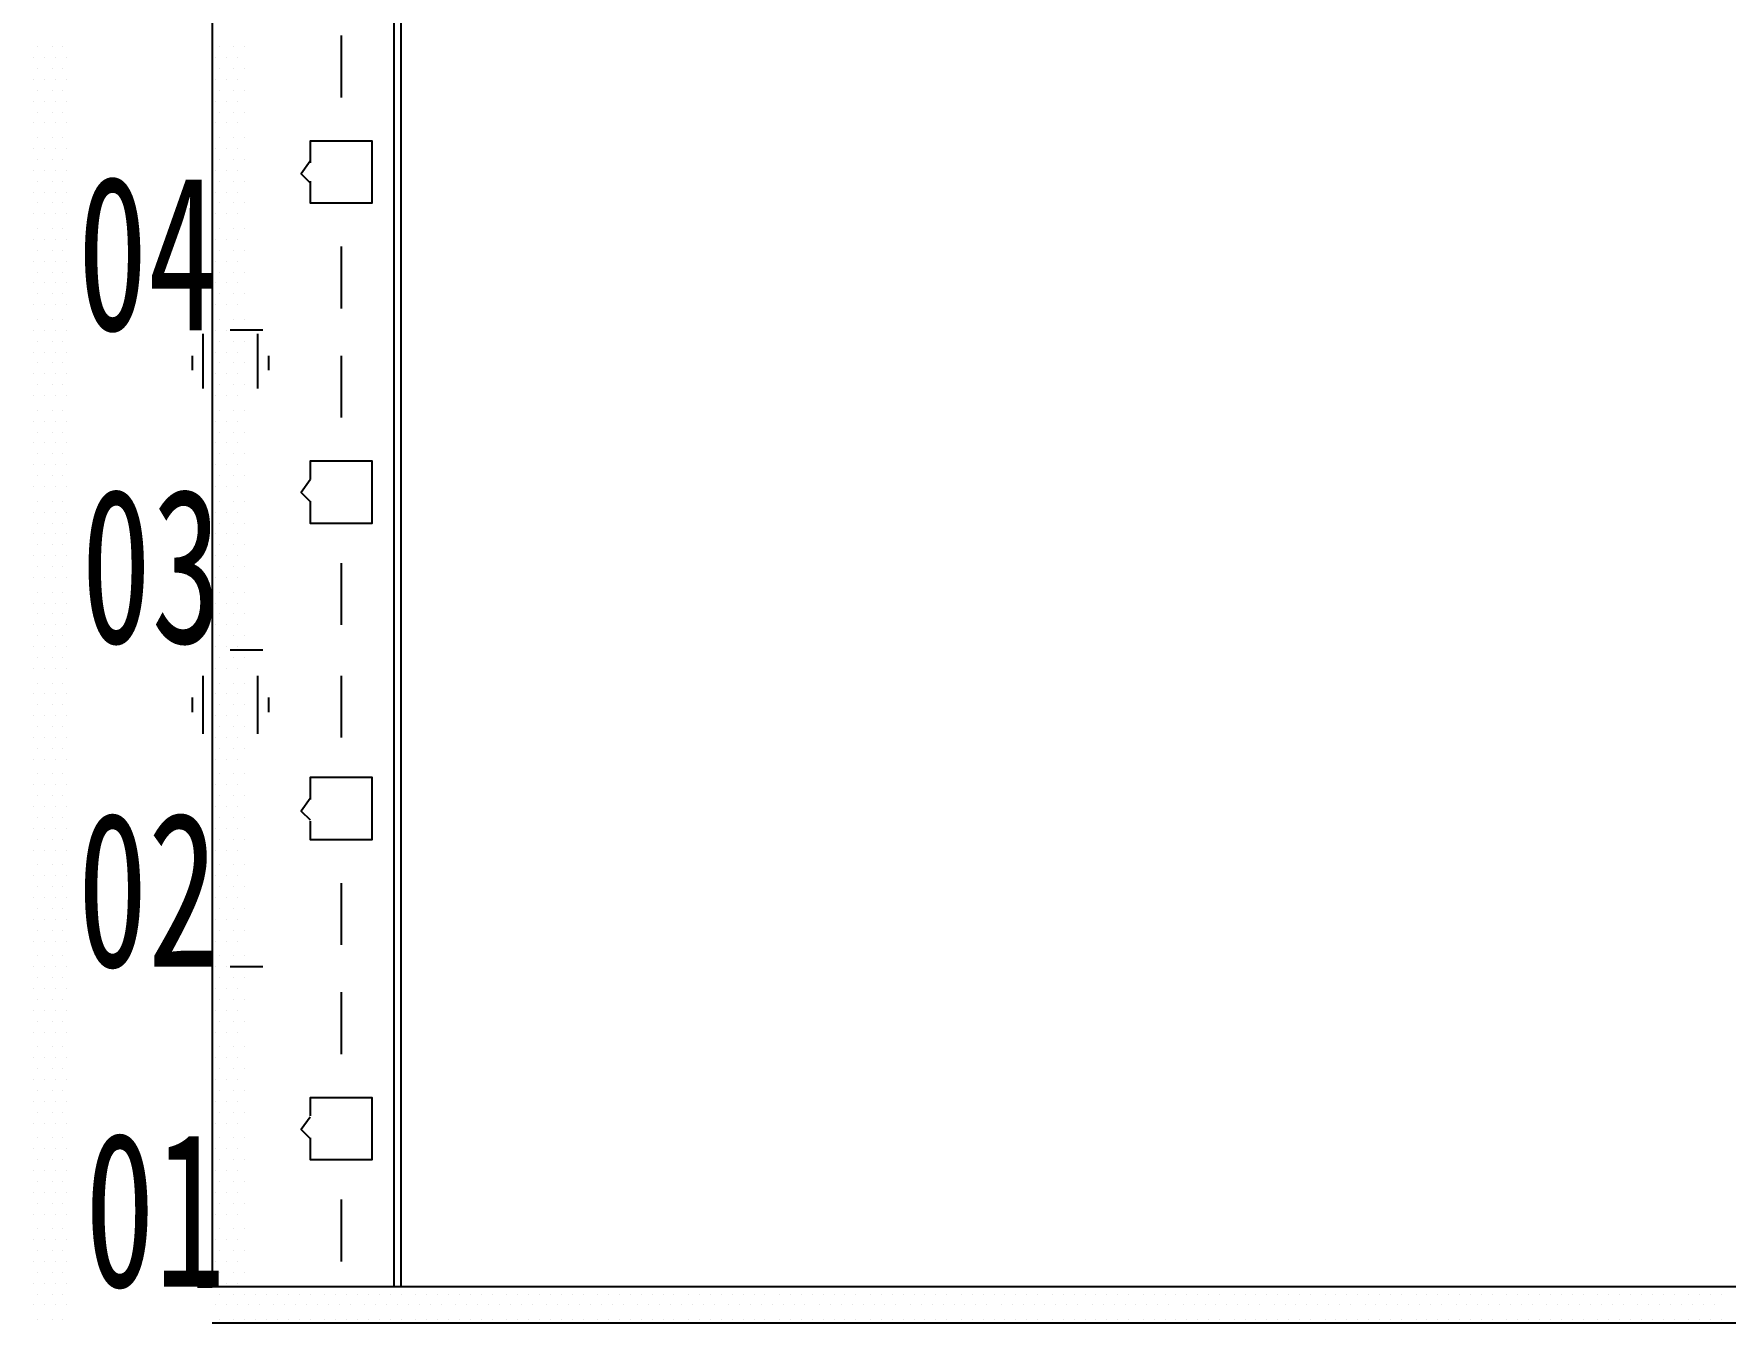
# Model space of a CAD drawing. Header units: metres. Extents: x 17 to 1264, y 17 to 859.
# Drawn here: x 303.8 to 370.8, y 124.3 to 175.3 of the extents above; entities that cross this region are included whole.
import ezdxf

# ---------------------------------------------------------------- set-up
doc = ezdxf.new("R2010")
doc.units = ezdxf.units.M
for name, color, linetype in [('LINES', 7, 'Continuous'), ('POLYLINES', 4, 'Continuous'), ('RECTS', 7, 'Continuous'), ('TEXTS', 3, 'Continuous')]:
    doc.layers.add(name, color=color, linetype=linetype)

msp = doc.modelspace()

# ---------------------------------------------------------------- linework, layer by layer
at = {"layer": 'LINES'}
for p, q in [((318.378, 125.712), (318.378, 721.008)), ((303.978, 174.816), (303.978, 174.816)), ((304.554, 174.816), (304.554, 174.816)), ((304.986, 174.816), (304.986, 174.816)), ((311.178, 174.816), (311.178, 174.816)), ((311.754, 174.816), (311.754, 174.816)), ((312.186, 174.816), (312.186, 174.816)), ((316.002, 175.248), (316.002, 172.8)), ((303.834, 174.384), (303.834, 174.384)), ((304.266, 174.384), (304.266, 174.384)), ((304.698, 174.384), (304.698, 174.384)), ((305.13, 174.384), (305.13, 174.384)), ((311.034, 174.384), (311.034, 174.384)), ((311.466, 174.384), (311.466, 174.384)), ((311.898, 174.384), (311.898, 174.384)), ((303.834, 173.52), (303.834, 173.52)), ((303.978, 173.952), (303.978, 173.952)), ((304.266, 173.52), (304.266, 173.52)), ((304.554, 173.952), (304.554, 173.952)), ((304.698, 173.52), (304.698, 173.52)), ((304.986, 173.952), (304.986, 173.952)), ((305.13, 173.52), (305.13, 173.52)), ((311.034, 173.52), (311.034, 173.52)), ((311.178, 173.952), (311.178, 173.952)), ((311.466, 173.52), (311.466, 173.52)), ((311.754, 173.952), (311.754, 173.952)), ((311.898, 173.52), (311.898, 173.52)), ((312.186, 173.952), (312.186, 173.952)), ((303.978, 173.088), (303.978, 173.088)), ((304.554, 173.088), (304.554, 173.088)), ((304.986, 173.088), (304.986, 173.088)), ((311.178, 173.088), (311.178, 173.088)), ((311.754, 173.088), (311.754, 173.088)), ((312.186, 173.088), (312.186, 173.088)), ((303.834, 172.656), (303.834, 172.656)), ((303.978, 172.224), (303.978, 172.224)), ((304.266, 172.656), (304.266, 172.656)), ((304.554, 172.224), (304.554, 172.224)), ((304.698, 172.656), (304.698, 172.656)), ((304.986, 172.224), (304.986, 172.224)), ((305.13, 172.656), (305.13, 172.656)), ((311.034, 172.656), (311.034, 172.656)), ((311.178, 172.224), (311.178, 172.224)), ((311.466, 172.656), (311.466, 172.656)), ((311.754, 172.224), (311.754, 172.224)), ((311.898, 172.656), (311.898, 172.656)), ((312.186, 172.224), (312.186, 172.224)), ((303.834, 171.792), (303.834, 171.792)), ((304.266, 171.792), (304.266, 171.792)), ((304.698, 171.792), (304.698, 171.792)), ((305.13, 171.792), (305.13, 171.792)), ((311.034, 171.792), (311.034, 171.792)), ((311.466, 171.792), (311.466, 171.792)), ((311.898, 171.792), (311.898, 171.792)), ((303.834, 170.784), (303.834, 170.784)), ((303.978, 171.216), (303.978, 171.216)), ((304.266, 170.784), (304.266, 170.784)), ((304.554, 171.216), (304.554, 171.216)), ((304.698, 170.784), (304.698, 170.784)), ((304.986, 171.216), (304.986, 171.216)), ((305.13, 170.784), (305.13, 170.784)), ((311.034, 170.784), (311.034, 170.784)), ((311.178, 171.216), (311.178, 171.216)), ((311.466, 170.784), (311.466, 170.784)), ((311.754, 171.216), (311.754, 171.216)), ((311.898, 170.784), (311.898, 170.784)), ((312.186, 171.216), (312.186, 171.216)), ((303.978, 170.352), (303.978, 170.352)), ((304.554, 170.352), (304.554, 170.352)), ((304.986, 170.352), (304.986, 170.352)), ((311.178, 170.352), (311.178, 170.352)), ((311.754, 170.352), (311.754, 170.352)), ((312.186, 170.352), (312.186, 170.352)), ((303.834, 169.92), (303.834, 169.92)), ((303.978, 169.488), (303.978, 169.488)), ((304.266, 169.92), (304.266, 169.92)), ((304.554, 169.488), (304.554, 169.488)), ((304.698, 169.92), (304.698, 169.92)), ((304.986, 169.488), (304.986, 169.488)), ((305.13, 169.92), (305.13, 169.92)), ((311.034, 169.92), (311.034, 169.92)), ((311.178, 169.488), (311.178, 169.488)), ((311.466, 169.92), (311.466, 169.92)), ((311.754, 169.488), (311.754, 169.488)), ((311.898, 169.92), (311.898, 169.92)), ((312.186, 169.488), (312.186, 169.488)), ((303.834, 169.056), (303.834, 169.056)), ((304.266, 169.056), (304.266, 169.056)), ((304.698, 169.056), (304.698, 169.056)), ((305.13, 169.056), (305.13, 169.056)), ((311.034, 169.056), (311.034, 169.056)), ((311.466, 169.056), (311.466, 169.056)), ((311.898, 169.056), (311.898, 169.056)), ((303.834, 168.192), (303.834, 168.192)), ((303.978, 168.624), (303.978, 168.624)), ((304.266, 168.192), (304.266, 168.192)), ((304.554, 168.624), (304.554, 168.624)), ((304.698, 168.192), (304.698, 168.192)), ((304.986, 168.624), (304.986, 168.624)), ((305.13, 168.192), (305.13, 168.192)), ((311.034, 168.192), (311.034, 168.192)), ((311.178, 168.624), (311.178, 168.624)), ((311.466, 168.192), (311.466, 168.192)), ((311.754, 168.624), (311.754, 168.624)), ((311.898, 168.192), (311.898, 168.192)), ((312.186, 168.624), (312.186, 168.624)), ((303.978, 167.616), (303.978, 167.616)), ((304.554, 167.616), (304.554, 167.616)), ((304.986, 167.616), (304.986, 167.616)), ((311.178, 167.616), (311.178, 167.616)), ((311.754, 167.616), (311.754, 167.616)), ((312.186, 167.616), (312.186, 167.616)), ((303.834, 167.184), (303.834, 167.184)), ((303.978, 166.752), (303.978, 166.752)), ((304.266, 167.184), (304.266, 167.184)), ((304.554, 166.752), (304.554, 166.752)), ((304.698, 167.184), (304.698, 167.184)), ((304.986, 166.752), (304.986, 166.752)), ((305.13, 167.184), (305.13, 167.184)), ((311.034, 167.184), (311.034, 167.184)), ((311.178, 166.752), (311.178, 166.752)), ((311.466, 167.184), (311.466, 167.184)), ((311.754, 166.752), (311.754, 166.752)), ((311.898, 167.184), (311.898, 167.184)), ((312.186, 166.752), (312.186, 166.752)), ((316.002, 166.896), (316.002, 164.448)), ((303.834, 166.32), (303.834, 166.32)), ((304.266, 166.32), (304.266, 166.32)), ((304.698, 166.32), (304.698, 166.32)), ((305.13, 166.32), (305.13, 166.32)), ((311.034, 166.32), (311.034, 166.32)), ((311.466, 166.32), (311.466, 166.32)), ((311.898, 166.32), (311.898, 166.32)), ((303.834, 165.456), (303.834, 165.456)), ((303.978, 165.888), (303.978, 165.888)), ((304.266, 165.456), (304.266, 165.456)), ((304.554, 165.888), (304.554, 165.888)), ((304.698, 165.456), (304.698, 165.456)), ((304.986, 165.888), (304.986, 165.888)), ((305.13, 165.456), (305.13, 165.456)), ((311.034, 165.456), (311.034, 165.456)), ((311.178, 165.888), (311.178, 165.888)), ((311.466, 165.456), (311.466, 165.456)), ((311.754, 165.888), (311.754, 165.888)), ((311.898, 165.456), (311.898, 165.456)), ((312.186, 165.888), (312.186, 165.888)), ((303.978, 165.024), (303.978, 165.024)), ((304.554, 165.024), (304.554, 165.024)), ((304.986, 165.024), (304.986, 165.024)), ((311.178, 165.024), (311.178, 165.024)), ((311.754, 165.024), (311.754, 165.024)), ((312.186, 165.024), (312.186, 165.024)), ((303.834, 164.592), (303.834, 164.592)), ((304.266, 164.592), (304.266, 164.592)), ((304.698, 164.592), (304.698, 164.592)), ((305.13, 164.592), (305.13, 164.592)), ((311.034, 164.592), (311.034, 164.592)), ((311.466, 164.592), (311.466, 164.592)), ((311.898, 164.592), (311.898, 164.592)), ((303.834, 163.584), (303.834, 163.584)), ((303.978, 164.016), (303.978, 164.016)), ((304.266, 163.584), (304.266, 163.584)), ((304.554, 164.016), (304.554, 164.016)), ((304.698, 163.584), (304.698, 163.584)), ((304.986, 164.016), (304.986, 164.016)), ((305.13, 163.584), (305.13, 163.584)), ((310.53, 163.44), (310.53, 161.28)), ((311.034, 163.584), (311.034, 163.584)), ((311.178, 164.016), (311.178, 164.016)), ((311.466, 163.584), (311.466, 163.584)), ((312.906, 163.584), (311.61, 163.584)), ((312.906, 163.584), (311.61, 163.584)), ((312.906, 163.584), (311.61, 163.584)), ((312.906, 163.584), (311.61, 163.584)), ((311.754, 164.016), (311.754, 164.016)), ((311.898, 163.584), (311.898, 163.584)), ((312.186, 164.016), (312.186, 164.016)), ((312.69, 163.44), (312.69, 161.28)), ((303.834, 162.72), (303.834, 162.72)), ((303.978, 163.152), (303.978, 163.152)), ((304.266, 162.72), (304.266, 162.72)), ((304.554, 163.152), (304.554, 163.152)), ((304.698, 162.72), (304.698, 162.72)), ((304.986, 163.152), (304.986, 163.152)), ((305.13, 162.72), (305.13, 162.72)), ((311.034, 162.72), (311.034, 162.72)), ((311.178, 163.152), (311.178, 163.152)), ((311.466, 162.72), (311.466, 162.72)), ((311.754, 163.152), (311.754, 163.152)), ((311.898, 162.72), (311.898, 162.72)), ((312.186, 163.152), (312.186, 163.152)), ((303.978, 162.288), (303.978, 162.288)), ((304.554, 162.288), (304.554, 162.288)), ((304.986, 162.288), (304.986, 162.288)), ((310.098, 162.576), (310.098, 162)), ((311.178, 162.288), (311.178, 162.288)), ((311.754, 162.288), (311.754, 162.288)), ((312.186, 162.288), (312.186, 162.288)), ((313.122, 162.576), (313.122, 162)), ((316.002, 162.576), (316.002, 160.128)), ((303.834, 161.856), (303.834, 161.856)), ((303.978, 161.424), (303.978, 161.424)), ((304.266, 161.856), (304.266, 161.856)), ((304.554, 161.424), (304.554, 161.424)), ((304.698, 161.856), (304.698, 161.856)), ((304.986, 161.424), (304.986, 161.424)), ((305.13, 161.856), (305.13, 161.856)), ((311.034, 161.856), (311.034, 161.856)), ((311.178, 161.424), (311.178, 161.424)), ((311.466, 161.856), (311.466, 161.856)), ((311.754, 161.424), (311.754, 161.424)), ((311.898, 161.856), (311.898, 161.856)), ((312.186, 161.424), (312.186, 161.424)), ((303.834, 160.992), (303.834, 160.992)), ((304.266, 160.992), (304.266, 160.992)), ((304.698, 160.992), (304.698, 160.992)), ((305.13, 160.992), (305.13, 160.992)), ((311.034, 160.992), (311.034, 160.992)), ((311.466, 160.992), (311.466, 160.992)), ((311.898, 160.992), (311.898, 160.992)), ((303.978, 160.416), (303.978, 160.416)), ((304.554, 160.416), (304.554, 160.416)), ((304.986, 160.416), (304.986, 160.416)), ((311.178, 160.416), (311.178, 160.416)), ((311.754, 160.416), (311.754, 160.416)), ((312.186, 160.416), (312.186, 160.416)), ((303.834, 159.984), (303.834, 159.984)), ((303.978, 159.552), (303.978, 159.552)), ((304.266, 159.984), (304.266, 159.984)), ((304.554, 159.552), (304.554, 159.552)), ((304.698, 159.984), (304.698, 159.984)), ((304.986, 159.552), (304.986, 159.552)), ((305.13, 159.984), (305.13, 159.984)), ((311.034, 159.984), (311.034, 159.984)), ((311.178, 159.552), (311.178, 159.552)), ((311.466, 159.984), (311.466, 159.984)), ((311.754, 159.552), (311.754, 159.552)), ((311.898, 159.984), (311.898, 159.984)), ((312.186, 159.552), (312.186, 159.552)), ((303.834, 159.12), (303.834, 159.12)), ((304.266, 159.12), (304.266, 159.12)), ((304.698, 159.12), (304.698, 159.12)), ((305.13, 159.12), (305.13, 159.12)), ((311.034, 159.12), (311.034, 159.12)), ((311.466, 159.12), (311.466, 159.12)), ((311.898, 159.12), (311.898, 159.12)), ((303.834, 158.256), (303.834, 158.256)), ((303.978, 158.688), (303.978, 158.688)), ((304.266, 158.256), (304.266, 158.256)), ((304.554, 158.688), (304.554, 158.688)), ((304.698, 158.256), (304.698, 158.256)), ((304.986, 158.688), (304.986, 158.688)), ((305.13, 158.256), (305.13, 158.256)), ((311.034, 158.256), (311.034, 158.256)), ((311.178, 158.688), (311.178, 158.688)), ((311.466, 158.256), (311.466, 158.256)), ((311.754, 158.688), (311.754, 158.688)), ((311.898, 158.256), (311.898, 158.256)), ((312.186, 158.688), (312.186, 158.688)), ((303.834, 157.392), (303.834, 157.392)), ((303.978, 157.824), (303.978, 157.824)), ((304.266, 157.392), (304.266, 157.392)), ((304.554, 157.824), (304.554, 157.824)), ((304.698, 157.392), (304.698, 157.392)), ((304.986, 157.824), (304.986, 157.824)), ((305.13, 157.392), (305.13, 157.392)), ((311.034, 157.392), (311.034, 157.392)), ((311.178, 157.824), (311.178, 157.824)), ((311.466, 157.392), (311.466, 157.392)), ((311.754, 157.824), (311.754, 157.824)), ((311.898, 157.392), (311.898, 157.392)), ((312.186, 157.824), (312.186, 157.824)), ((303.978, 156.816), (303.978, 156.816)), ((304.554, 156.816), (304.554, 156.816)), ((304.986, 156.816), (304.986, 156.816)), ((311.178, 156.816), (311.178, 156.816)), ((311.754, 156.816), (311.754, 156.816)), ((312.186, 156.816), (312.186, 156.816)), ((303.834, 156.384), (303.834, 156.384)), ((304.266, 156.384), (304.266, 156.384)), ((304.698, 156.384), (304.698, 156.384)), ((305.13, 156.384), (305.13, 156.384)), ((311.034, 156.384), (311.034, 156.384)), ((311.466, 156.384), (311.466, 156.384)), ((311.898, 156.384), (311.898, 156.384)), ((303.834, 155.52), (303.834, 155.52)), ((303.978, 155.952), (303.978, 155.952)), ((304.266, 155.52), (304.266, 155.52)), ((304.554, 155.952), (304.554, 155.952)), ((304.698, 155.52), (304.698, 155.52)), ((304.986, 155.952), (304.986, 155.952)), ((305.13, 155.52), (305.13, 155.52)), ((311.034, 155.52), (311.034, 155.52)), ((311.178, 155.952), (311.178, 155.952)), ((311.466, 155.52), (311.466, 155.52)), ((311.754, 155.952), (311.754, 155.952)), ((311.898, 155.52), (311.898, 155.52)), ((312.186, 155.952), (312.186, 155.952)), ((303.978, 155.088), (303.978, 155.088)), ((304.554, 155.088), (304.554, 155.088)), ((304.986, 155.088), (304.986, 155.088)), ((311.178, 155.088), (311.178, 155.088)), ((311.754, 155.088), (311.754, 155.088)), ((312.186, 155.088), (312.186, 155.088)), ((303.834, 154.656), (303.834, 154.656)), ((303.978, 154.224), (303.978, 154.224)), ((304.266, 154.656), (304.266, 154.656)), ((304.554, 154.224), (304.554, 154.224)), ((304.698, 154.656), (304.698, 154.656)), ((304.986, 154.224), (304.986, 154.224)), ((305.13, 154.656), (305.13, 154.656)), ((311.034, 154.656), (311.034, 154.656)), ((311.178, 154.224), (311.178, 154.224)), ((311.466, 154.656), (311.466, 154.656)), ((311.754, 154.224), (311.754, 154.224)), ((311.898, 154.656), (311.898, 154.656)), ((312.186, 154.224), (312.186, 154.224)), ((316.002, 154.368), (316.002, 151.92)), ((303.834, 153.792), (303.834, 153.792)), ((304.266, 153.792), (304.266, 153.792)), ((304.698, 153.792), (304.698, 153.792)), ((305.13, 153.792), (305.13, 153.792)), ((311.034, 153.792), (311.034, 153.792)), ((311.466, 153.792), (311.466, 153.792)), ((311.898, 153.792), (311.898, 153.792)), ((303.834, 152.784), (303.834, 152.784)), ((303.978, 153.216), (303.978, 153.216)), ((304.266, 152.784), (304.266, 152.784)), ((304.554, 153.216), (304.554, 153.216)), ((304.698, 152.784), (304.698, 152.784)), ((304.986, 153.216), (304.986, 153.216)), ((305.13, 152.784), (305.13, 152.784)), ((311.034, 152.784), (311.034, 152.784)), ((311.178, 153.216), (311.178, 153.216)), ((311.466, 152.784), (311.466, 152.784)), ((311.754, 153.216), (311.754, 153.216)), ((311.898, 152.784), (311.898, 152.784)), ((312.186, 153.216), (312.186, 153.216)), ((303.978, 152.352), (303.978, 152.352)), ((304.554, 152.352), (304.554, 152.352)), ((304.986, 152.352), (304.986, 152.352)), ((311.178, 152.352), (311.178, 152.352)), ((311.754, 152.352), (311.754, 152.352)), ((312.186, 152.352), (312.186, 152.352)), ((303.834, 151.92), (303.834, 151.92)), ((303.978, 151.488), (303.978, 151.488)), ((304.266, 151.92), (304.266, 151.92)), ((304.554, 151.488), (304.554, 151.488)), ((304.698, 151.92), (304.698, 151.92)), ((304.986, 151.488), (304.986, 151.488)), ((305.13, 151.92), (305.13, 151.92)), ((311.034, 151.92), (311.034, 151.92)), ((311.178, 151.488), (311.178, 151.488)), ((311.466, 151.92), (311.466, 151.92)), ((311.754, 151.488), (311.754, 151.488)), ((311.898, 151.92), (311.898, 151.92)), ((312.186, 151.488), (312.186, 151.488)), ((303.834, 151.056), (303.834, 151.056)), ((304.266, 151.056), (304.266, 151.056)), ((304.698, 151.056), (304.698, 151.056)), ((305.13, 151.056), (305.13, 151.056)), ((311.034, 151.056), (311.034, 151.056)), ((311.466, 151.056), (311.466, 151.056)), ((312.906, 150.912), (311.61, 150.912)), ((312.906, 150.912), (311.61, 150.912)), ((312.906, 150.912), (311.61, 150.912)), ((312.906, 150.912), (311.61, 150.912)), ((311.898, 151.056), (311.898, 151.056)), ((303.834, 150.192), (303.834, 150.192)), ((303.978, 150.624), (303.978, 150.624)), ((304.266, 150.192), (304.266, 150.192)), ((304.554, 150.624), (304.554, 150.624)), ((304.698, 150.192), (304.698, 150.192)), ((304.986, 150.624), (304.986, 150.624)), ((305.13, 150.192), (305.13, 150.192)), ((311.034, 150.192), (311.034, 150.192)), ((311.178, 150.624), (311.178, 150.624)), ((311.466, 150.192), (311.466, 150.192)), ((311.754, 150.624), (311.754, 150.624)), ((311.898, 150.192), (311.898, 150.192)), ((312.186, 150.624), (312.186, 150.624)), ((303.978, 149.616), (303.978, 149.616)), ((304.554, 149.616), (304.554, 149.616)), ((304.986, 149.616), (304.986, 149.616)), ((310.53, 149.904), (310.53, 147.6)), ((311.178, 149.616), (311.178, 149.616)), ((311.754, 149.616), (311.754, 149.616)), ((312.186, 149.616), (312.186, 149.616)), ((312.69, 149.904), (312.69, 147.6)), ((316.002, 149.904), (316.002, 147.456)), ((303.834, 149.184), (303.834, 149.184)), ((303.978, 148.752), (303.978, 148.752)), ((304.266, 149.184), (304.266, 149.184)), ((304.554, 148.752), (304.554, 148.752)), ((304.698, 149.184), (304.698, 149.184)), ((304.986, 148.752), (304.986, 148.752)), ((305.13, 149.184), (305.13, 149.184)), ((310.098, 149.04), (310.098, 148.464)), ((311.034, 149.184), (311.034, 149.184)), ((311.178, 148.752), (311.178, 148.752)), ((311.466, 149.184), (311.466, 149.184)), ((311.754, 148.752), (311.754, 148.752)), ((311.898, 149.184), (311.898, 149.184)), ((312.186, 148.752), (312.186, 148.752)), ((313.122, 149.04), (313.122, 148.464)), ((303.834, 148.32), (303.834, 148.32)), ((304.266, 148.32), (304.266, 148.32)), ((304.698, 148.32), (304.698, 148.32)), ((305.13, 148.32), (305.13, 148.32)), ((311.034, 148.32), (311.034, 148.32)), ((311.466, 148.32), (311.466, 148.32)), ((311.898, 148.32), (311.898, 148.32)), ((303.834, 147.456), (303.834, 147.456)), ((303.978, 147.888), (303.978, 147.888)), ((304.266, 147.456), (304.266, 147.456)), ((304.554, 147.888), (304.554, 147.888)), ((304.698, 147.456), (304.698, 147.456)), ((304.986, 147.888), (304.986, 147.888)), ((305.13, 147.456), (305.13, 147.456)), ((311.034, 147.456), (311.034, 147.456)), ((311.178, 147.888), (311.178, 147.888)), ((311.466, 147.456), (311.466, 147.456)), ((311.754, 147.888), (311.754, 147.888)), ((311.898, 147.456), (311.898, 147.456)), ((312.186, 147.888), (312.186, 147.888)), ((303.978, 147.024), (303.978, 147.024)), ((304.554, 147.024), (304.554, 147.024)), ((304.986, 147.024), (304.986, 147.024)), ((311.178, 147.024), (311.178, 147.024)), ((311.754, 147.024), (311.754, 147.024)), ((312.186, 147.024), (312.186, 147.024)), ((303.834, 146.592), (303.834, 146.592)), ((303.978, 146.016), (303.978, 146.016)), ((304.266, 146.592), (304.266, 146.592)), ((304.554, 146.016), (304.554, 146.016)), ((304.698, 146.592), (304.698, 146.592)), ((304.986, 146.016), (304.986, 146.016)), ((305.13, 146.592), (305.13, 146.592)), ((311.034, 146.592), (311.034, 146.592)), ((311.178, 146.016), (311.178, 146.016)), ((311.466, 146.592), (311.466, 146.592)), ((311.754, 146.016), (311.754, 146.016)), ((311.898, 146.592), (311.898, 146.592)), ((312.186, 146.016), (312.186, 146.016)), ((303.834, 145.584), (303.834, 145.584)), ((304.266, 145.584), (304.266, 145.584)), ((304.698, 145.584), (304.698, 145.584)), ((305.13, 145.584), (305.13, 145.584)), ((311.034, 145.584), (311.034, 145.584)), ((311.466, 145.584), (311.466, 145.584)), ((311.898, 145.584), (311.898, 145.584)), ((303.834, 144.72), (303.834, 144.72)), ((303.978, 145.152), (303.978, 145.152)), ((304.266, 144.72), (304.266, 144.72)), ((304.554, 145.152), (304.554, 145.152)), ((304.698, 144.72), (304.698, 144.72)), ((304.986, 145.152), (304.986, 145.152)), ((305.13, 144.72), (305.13, 144.72)), ((311.034, 144.72), (311.034, 144.72)), ((311.178, 145.152), (311.178, 145.152)), ((311.466, 144.72), (311.466, 144.72)), ((311.754, 145.152), (311.754, 145.152)), ((311.898, 144.72), (311.898, 144.72)), ((312.186, 145.152), (312.186, 145.152)), ((303.978, 144.288), (303.978, 144.288)), ((304.554, 144.288), (304.554, 144.288)), ((304.986, 144.288), (304.986, 144.288)), ((311.178, 144.288), (311.178, 144.288)), ((311.754, 144.288), (311.754, 144.288)), ((312.186, 144.288), (312.186, 144.288)), ((303.834, 143.856), (303.834, 143.856)), ((303.978, 143.424), (303.978, 143.424)), ((304.266, 143.856), (304.266, 143.856)), ((304.554, 143.424), (304.554, 143.424)), ((304.698, 143.856), (304.698, 143.856)), ((304.986, 143.424), (304.986, 143.424)), ((305.13, 143.856), (305.13, 143.856)), ((311.034, 143.856), (311.034, 143.856)), ((311.178, 143.424), (311.178, 143.424)), ((311.466, 143.856), (311.466, 143.856)), ((311.754, 143.424), (311.754, 143.424)), ((311.898, 143.856), (311.898, 143.856)), ((312.186, 143.424), (312.186, 143.424)), ((303.834, 142.992), (303.834, 142.992)), ((304.266, 142.992), (304.266, 142.992)), ((304.698, 142.992), (304.698, 142.992)), ((305.13, 142.992), (305.13, 142.992)), ((311.034, 142.992), (311.034, 142.992)), ((311.466, 142.992), (311.466, 142.992)), ((311.898, 142.992), (311.898, 142.992)), ((303.834, 141.984), (303.834, 141.984)), ((303.978, 142.416), (303.978, 142.416)), ((304.266, 141.984), (304.266, 141.984)), ((304.554, 142.416), (304.554, 142.416)), ((304.698, 141.984), (304.698, 141.984)), ((304.986, 142.416), (304.986, 142.416)), ((305.13, 141.984), (305.13, 141.984)), ((311.034, 141.984), (311.034, 141.984)), ((311.178, 142.416), (311.178, 142.416)), ((311.466, 141.984), (311.466, 141.984)), ((311.754, 142.416), (311.754, 142.416)), ((311.898, 141.984), (311.898, 141.984)), ((312.186, 142.416), (312.186, 142.416)), ((303.978, 141.552), (303.978, 141.552)), ((304.554, 141.552), (304.554, 141.552)), ((304.986, 141.552), (304.986, 141.552)), ((311.178, 141.552), (311.178, 141.552)), ((311.754, 141.552), (311.754, 141.552)), ((312.186, 141.552), (312.186, 141.552)), ((316.002, 141.696), (316.002, 139.248)), ((303.834, 141.12), (303.834, 141.12)), ((303.978, 140.688), (303.978, 140.688)), ((304.266, 141.12), (304.266, 141.12)), ((304.554, 140.688), (304.554, 140.688)), ((304.698, 141.12), (304.698, 141.12)), ((304.986, 140.688), (304.986, 140.688)), ((305.13, 141.12), (305.13, 141.12)), ((311.034, 141.12), (311.034, 141.12)), ((311.178, 140.688), (311.178, 140.688)), ((311.466, 141.12), (311.466, 141.12)), ((311.754, 140.688), (311.754, 140.688)), ((311.898, 141.12), (311.898, 141.12)), ((312.186, 140.688), (312.186, 140.688)), ((303.834, 140.256), (303.834, 140.256)), ((304.266, 140.256), (304.266, 140.256)), ((304.698, 140.256), (304.698, 140.256)), ((305.13, 140.256), (305.13, 140.256)), ((311.034, 140.256), (311.034, 140.256)), ((311.466, 140.256), (311.466, 140.256)), ((311.898, 140.256), (311.898, 140.256)), ((303.834, 139.392), (303.834, 139.392)), ((303.978, 139.824), (303.978, 139.824)), ((304.266, 139.392), (304.266, 139.392)), ((304.554, 139.824), (304.554, 139.824)), ((304.698, 139.392), (304.698, 139.392)), ((304.986, 139.824), (304.986, 139.824)), ((305.13, 139.392), (305.13, 139.392)), ((311.034, 139.392), (311.034, 139.392)), ((311.178, 139.824), (311.178, 139.824)), ((311.466, 139.392), (311.466, 139.392)), ((311.754, 139.824), (311.754, 139.824)), ((311.898, 139.392), (311.898, 139.392)), ((312.186, 139.824), (312.186, 139.824)), ((303.978, 138.816), (303.978, 138.816)), ((304.554, 138.816), (304.554, 138.816)), ((304.986, 138.816), (304.986, 138.816)), ((311.178, 138.816), (311.178, 138.816)), ((311.754, 138.816), (311.754, 138.816)), ((312.186, 138.816), (312.186, 138.816)), ((303.834, 138.384), (303.834, 138.384)), ((303.978, 137.952), (303.978, 137.952)), ((304.266, 138.384), (304.266, 138.384)), ((304.554, 137.952), (304.554, 137.952)), ((304.698, 138.384), (304.698, 138.384)), ((304.986, 137.952), (304.986, 137.952)), ((305.13, 138.384), (305.13, 138.384)), ((311.034, 138.384), (311.034, 138.384)), ((311.178, 137.952), (311.178, 137.952)), ((311.466, 138.384), (311.466, 138.384)), ((312.906, 138.384), (311.61, 138.384)), ((312.906, 138.384), (311.61, 138.384)), ((312.906, 138.384), (311.61, 138.384)), ((312.906, 138.384), (311.61, 138.384)), ((311.754, 137.952), (311.754, 137.952)), ((311.898, 138.384), (311.898, 138.384)), ((312.186, 137.952), (312.186, 137.952)), ((303.834, 137.52), (303.834, 137.52)), ((304.266, 137.52), (304.266, 137.52)), ((304.698, 137.52), (304.698, 137.52)), ((305.13, 137.52), (305.13, 137.52)), ((311.034, 137.52), (311.034, 137.52)), ((311.466, 137.52), (311.466, 137.52)), ((311.898, 137.52), (311.898, 137.52)), ((316.002, 137.376), (316.002, 134.928)), ((303.834, 136.656), (303.834, 136.656)), ((303.978, 137.088), (303.978, 137.088)), ((304.266, 136.656), (304.266, 136.656)), ((304.554, 137.088), (304.554, 137.088)), ((304.698, 136.656), (304.698, 136.656)), ((304.986, 137.088), (304.986, 137.088)), ((305.13, 136.656), (305.13, 136.656)), ((311.034, 136.656), (311.034, 136.656)), ((311.178, 137.088), (311.178, 137.088)), ((311.466, 136.656), (311.466, 136.656)), ((311.754, 137.088), (311.754, 137.088)), ((311.898, 136.656), (311.898, 136.656)), ((312.186, 137.088), (312.186, 137.088)), ((303.978, 136.224), (303.978, 136.224)), ((304.554, 136.224), (304.554, 136.224)), ((304.986, 136.224), (304.986, 136.224)), ((311.178, 136.224), (311.178, 136.224)), ((311.754, 136.224), (311.754, 136.224)), ((312.186, 136.224), (312.186, 136.224)), ((303.834, 135.792), (303.834, 135.792)), ((304.266, 135.792), (304.266, 135.792)), ((304.698, 135.792), (304.698, 135.792)), ((305.13, 135.792), (305.13, 135.792)), ((311.034, 135.792), (311.034, 135.792)), ((311.466, 135.792), (311.466, 135.792)), ((311.898, 135.792), (311.898, 135.792)), ((303.834, 134.784), (303.834, 134.784)), ((303.978, 135.216), (303.978, 135.216)), ((304.266, 134.784), (304.266, 134.784)), ((304.554, 135.216), (304.554, 135.216)), ((304.698, 134.784), (304.698, 134.784)), ((304.986, 135.216), (304.986, 135.216)), ((305.13, 134.784), (305.13, 134.784)), ((311.034, 134.784), (311.034, 134.784)), ((311.178, 135.216), (311.178, 135.216)), ((311.466, 134.784), (311.466, 134.784)), ((311.754, 135.216), (311.754, 135.216)), ((311.898, 134.784), (311.898, 134.784)), ((312.186, 135.216), (312.186, 135.216)), ((303.834, 133.92), (303.834, 133.92)), ((303.978, 134.352), (303.978, 134.352)), ((304.266, 133.92), (304.266, 133.92)), ((304.554, 134.352), (304.554, 134.352)), ((304.698, 133.92), (304.698, 133.92)), ((304.986, 134.352), (304.986, 134.352)), ((305.13, 133.92), (305.13, 133.92)), ((311.034, 133.92), (311.034, 133.92)), ((311.178, 134.352), (311.178, 134.352)), ((311.466, 133.92), (311.466, 133.92)), ((311.754, 134.352), (311.754, 134.352)), ((311.898, 133.92), (311.898, 133.92)), ((312.186, 134.352), (312.186, 134.352)), ((303.978, 133.488), (303.978, 133.488)), ((304.554, 133.488), (304.554, 133.488)), ((304.986, 133.488), (304.986, 133.488)), ((311.178, 133.488), (311.178, 133.488)), ((311.754, 133.488), (311.754, 133.488)), ((312.186, 133.488), (312.186, 133.488)), ((303.834, 133.056), (303.834, 133.056)), ((303.978, 132.624), (303.978, 132.624)), ((304.266, 133.056), (304.266, 133.056)), ((304.554, 132.624), (304.554, 132.624)), ((304.698, 133.056), (304.698, 133.056)), ((304.986, 132.624), (304.986, 132.624)), ((305.13, 133.056), (305.13, 133.056)), ((311.034, 133.056), (311.034, 133.056)), ((311.178, 132.624), (311.178, 132.624)), ((311.466, 133.056), (311.466, 133.056)), ((311.754, 132.624), (311.754, 132.624)), ((311.898, 133.056), (311.898, 133.056)), ((312.186, 132.624), (312.186, 132.624)), ((303.834, 132.192), (303.834, 132.192)), ((304.266, 132.192), (304.266, 132.192)), ((304.698, 132.192), (304.698, 132.192)), ((305.13, 132.192), (305.13, 132.192)), ((311.034, 132.192), (311.034, 132.192)), ((311.466, 132.192), (311.466, 132.192)), ((311.898, 132.192), (311.898, 132.192)), ((303.978, 131.616), (303.978, 131.616)), ((304.554, 131.616), (304.554, 131.616)), ((304.986, 131.616), (304.986, 131.616)), ((311.178, 131.616), (311.178, 131.616)), ((311.754, 131.616), (311.754, 131.616)), ((312.186, 131.616), (312.186, 131.616)), ((303.834, 131.184), (303.834, 131.184)), ((303.978, 130.752), (303.978, 130.752)), ((304.266, 131.184), (304.266, 131.184)), ((304.554, 130.752), (304.554, 130.752)), ((304.698, 131.184), (304.698, 131.184)), ((304.986, 130.752), (304.986, 130.752)), ((305.13, 131.184), (305.13, 131.184)), ((311.034, 131.184), (311.034, 131.184)), ((311.178, 130.752), (311.178, 130.752)), ((311.466, 131.184), (311.466, 131.184)), ((311.754, 130.752), (311.754, 130.752)), ((311.898, 131.184), (311.898, 131.184)), ((312.186, 130.752), (312.186, 130.752)), ((303.834, 130.32), (303.834, 130.32)), ((304.266, 130.32), (304.266, 130.32)), ((304.698, 130.32), (304.698, 130.32)), ((305.13, 130.32), (305.13, 130.32)), ((311.034, 130.32), (311.034, 130.32)), ((311.466, 130.32), (311.466, 130.32)), ((311.898, 130.32), (311.898, 130.32)), ((303.834, 129.456), (303.834, 129.456)), ((303.978, 129.888), (303.978, 129.888)), ((304.266, 129.456), (304.266, 129.456)), ((304.554, 129.888), (304.554, 129.888)), ((304.698, 129.456), (304.698, 129.456)), ((304.986, 129.888), (304.986, 129.888)), ((305.13, 129.456), (305.13, 129.456)), ((311.034, 129.456), (311.034, 129.456)), ((311.178, 129.888), (311.178, 129.888)), ((311.466, 129.456), (311.466, 129.456)), ((311.754, 129.888), (311.754, 129.888)), ((311.898, 129.456), (311.898, 129.456)), ((312.186, 129.888), (312.186, 129.888)), ((303.834, 128.592), (303.834, 128.592)), ((303.978, 129.024), (303.978, 129.024)), ((304.266, 128.592), (304.266, 128.592)), ((304.554, 129.024), (304.554, 129.024)), ((304.698, 128.592), (304.698, 128.592)), ((304.986, 129.024), (304.986, 129.024)), ((305.13, 128.592), (305.13, 128.592)), ((311.034, 128.592), (311.034, 128.592)), ((311.178, 129.024), (311.178, 129.024)), ((311.466, 128.592), (311.466, 128.592)), ((311.754, 129.024), (311.754, 129.024)), ((311.898, 128.592), (311.898, 128.592)), ((312.186, 129.024), (312.186, 129.024)), ((316.002, 129.168), (316.002, 126.72)), ((303.978, 128.016), (303.978, 128.016)), ((304.554, 128.016), (304.554, 128.016)), ((304.986, 128.016), (304.986, 128.016)), ((311.178, 128.016), (311.178, 128.016)), ((311.754, 128.016), (311.754, 128.016)), ((312.186, 128.016), (312.186, 128.016)), ((303.834, 127.584), (303.834, 127.584)), ((304.266, 127.584), (304.266, 127.584)), ((304.698, 127.584), (304.698, 127.584)), ((305.13, 127.584), (305.13, 127.584)), ((311.034, 127.584), (311.034, 127.584)), ((311.466, 127.584), (311.466, 127.584)), ((311.898, 127.584), (311.898, 127.584)), ((303.834, 126.72), (303.834, 126.72)), ((303.978, 127.152), (303.978, 127.152)), ((304.266, 126.72), (304.266, 126.72)), ((304.554, 127.152), (304.554, 127.152)), ((304.698, 126.72), (304.698, 126.72)), ((304.986, 127.152), (304.986, 127.152)), ((305.13, 126.72), (305.13, 126.72)), ((311.034, 126.72), (311.034, 126.72)), ((311.178, 127.152), (311.178, 127.152)), ((311.466, 126.72), (311.466, 126.72)), ((311.754, 127.152), (311.754, 127.152)), ((311.898, 126.72), (311.898, 126.72)), ((312.186, 127.152), (312.186, 127.152)), ((303.978, 126.288), (303.978, 126.288)), ((304.554, 126.288), (304.554, 126.288)), ((304.986, 126.288), (304.986, 126.288)), ((311.178, 126.288), (311.178, 126.288)), ((311.754, 126.288), (311.754, 126.288)), ((312.186, 126.288), (312.186, 126.288)), ((303.834, 125.856), (303.834, 125.856)), ((303.978, 125.424), (303.978, 125.424)), ((304.266, 125.856), (304.266, 125.856)), ((304.554, 125.424), (304.554, 125.424)), ((304.698, 125.856), (304.698, 125.856)), ((304.986, 125.424), (304.986, 125.424)), ((305.13, 125.856), (305.13, 125.856)), ((310.314, 125.712), (310.89, 125.712)), ((312.33, 125.712), (310.89, 125.712)), ((311.034, 125.856), (311.034, 125.856)), ((311.178, 125.424), (311.178, 125.424)), ((311.466, 125.856), (311.466, 125.856)), ((312.906, 125.712), (311.61, 125.712)), ((312.906, 125.712), (311.61, 125.712)), ((311.754, 125.424), (311.754, 125.424)), ((311.898, 125.856), (311.898, 125.856)), ((312.186, 125.424), (312.186, 125.424)), ((312.618, 125.424), (312.618, 125.424)), ((313.05, 125.424), (313.05, 125.424)), ((313.482, 125.424), (313.482, 125.424)), ((313.914, 125.424), (313.914, 125.424)), ((314.346, 125.424), (314.346, 125.424)), ((314.778, 125.424), (314.778, 125.424)), ((315.354, 125.424), (315.354, 125.424)), ((315.786, 125.424), (315.786, 125.424)), ((316.218, 125.424), (316.218, 125.424)), ((316.65, 125.424), (316.65, 125.424)), ((317.082, 125.424), (317.082, 125.424)), ((317.514, 125.424), (317.514, 125.424)), ((317.946, 125.424), (317.946, 125.424)), ((318.378, 125.424), (318.378, 125.424)), ((318.954, 125.424), (318.954, 125.424)), ((319.386, 125.424), (319.386, 125.424)), ((319.818, 125.424), (319.818, 125.424)), ((320.25, 125.424), (320.25, 125.424)), ((320.682, 125.424), (320.682, 125.424)), ((321.114, 125.424), (321.114, 125.424)), ((321.546, 125.424), (321.546, 125.424)), ((321.978, 125.424), (321.978, 125.424)), ((322.554, 125.424), (322.554, 125.424)), ((322.986, 125.424), (322.986, 125.424)), ((323.418, 125.424), (323.418, 125.424)), ((323.85, 125.424), (323.85, 125.424)), ((324.282, 125.424), (324.282, 125.424)), ((324.714, 125.424), (324.714, 125.424)), ((325.146, 125.424), (325.146, 125.424)), ((325.578, 125.424), (325.578, 125.424)), ((326.154, 125.424), (326.154, 125.424)), ((326.586, 125.424), (326.586, 125.424)), ((327.018, 125.424), (327.018, 125.424)), ((327.45, 125.424), (327.45, 125.424)), ((327.882, 125.424), (327.882, 125.424)), ((328.314, 125.424), (328.314, 125.424)), ((328.746, 125.424), (328.746, 125.424)), ((329.178, 125.424), (329.178, 125.424)), ((329.754, 125.424), (329.754, 125.424)), ((330.186, 125.424), (330.186, 125.424)), ((330.618, 125.424), (330.618, 125.424)), ((331.05, 125.424), (331.05, 125.424)), ((331.482, 125.424), (331.482, 125.424)), ((331.914, 125.424), (331.914, 125.424)), ((332.346, 125.424), (332.346, 125.424)), ((332.778, 125.424), (332.778, 125.424)), ((333.354, 125.424), (333.354, 125.424)), ((333.786, 125.424), (333.786, 125.424)), ((334.218, 125.424), (334.218, 125.424)), ((334.65, 125.424), (334.65, 125.424)), ((335.082, 125.424), (335.082, 125.424)), ((335.514, 125.424), (335.514, 125.424)), ((335.946, 125.424), (335.946, 125.424)), ((336.378, 125.424), (336.378, 125.424)), ((336.954, 125.424), (336.954, 125.424)), ((337.386, 125.424), (337.386, 125.424)), ((337.818, 125.424), (337.818, 125.424)), ((338.25, 125.424), (338.25, 125.424)), ((338.682, 125.424), (338.682, 125.424)), ((339.114, 125.424), (339.114, 125.424)), ((339.546, 125.424), (339.546, 125.424)), ((339.978, 125.424), (339.978, 125.424)), ((340.554, 125.424), (340.554, 125.424)), ((340.986, 125.424), (340.986, 125.424)), ((341.418, 125.424), (341.418, 125.424)), ((341.85, 125.424), (341.85, 125.424)), ((342.282, 125.424), (342.282, 125.424)), ((342.714, 125.424), (342.714, 125.424)), ((343.146, 125.424), (343.146, 125.424)), ((343.578, 125.424), (343.578, 125.424)), ((344.154, 125.424), (344.154, 125.424)), ((344.586, 125.424), (344.586, 125.424)), ((345.018, 125.424), (345.018, 125.424)), ((345.45, 125.424), (345.45, 125.424)), ((345.882, 125.424), (345.882, 125.424)), ((346.314, 125.424), (346.314, 125.424)), ((346.746, 125.424), (346.746, 125.424)), ((347.178, 125.424), (347.178, 125.424)), ((347.754, 125.424), (347.754, 125.424)), ((348.186, 125.424), (348.186, 125.424)), ((348.618, 125.424), (348.618, 125.424)), ((349.05, 125.424), (349.05, 125.424)), ((349.482, 125.424), (349.482, 125.424)), ((349.914, 125.424), (349.914, 125.424)), ((350.346, 125.424), (350.346, 125.424)), ((350.778, 125.424), (350.778, 125.424)), ((351.354, 125.424), (351.354, 125.424)), ((351.786, 125.424), (351.786, 125.424)), ((352.218, 125.424), (352.218, 125.424)), ((352.65, 125.424), (352.65, 125.424)), ((353.082, 125.424), (353.082, 125.424)), ((353.514, 125.424), (353.514, 125.424)), ((353.946, 125.424), (353.946, 125.424)), ((354.378, 125.424), (354.378, 125.424)), ((354.954, 125.424), (354.954, 125.424)), ((355.386, 125.424), (355.386, 125.424)), ((355.818, 125.424), (355.818, 125.424)), ((356.25, 125.424), (356.25, 125.424)), ((356.682, 125.424), (356.682, 125.424)), ((357.114, 125.424), (357.114, 125.424)), ((357.546, 125.424), (357.546, 125.424)), ((357.978, 125.424), (357.978, 125.424)), ((358.554, 125.424), (358.554, 125.424)), ((358.986, 125.424), (358.986, 125.424)), ((359.418, 125.424), (359.418, 125.424)), ((359.85, 125.424), (359.85, 125.424)), ((360.282, 125.424), (360.282, 125.424)), ((360.714, 125.424), (360.714, 125.424)), ((361.146, 125.424), (361.146, 125.424)), ((361.578, 125.424), (361.578, 125.424)), ((362.154, 125.424), (362.154, 125.424)), ((362.586, 125.424), (362.586, 125.424)), ((363.018, 125.424), (363.018, 125.424)), ((363.45, 125.424), (363.45, 125.424)), ((363.882, 125.424), (363.882, 125.424)), ((364.314, 125.424), (364.314, 125.424)), ((364.746, 125.424), (364.746, 125.424)), ((365.178, 125.424), (365.178, 125.424)), ((365.754, 125.424), (365.754, 125.424)), ((366.186, 125.424), (366.186, 125.424)), ((366.618, 125.424), (366.618, 125.424)), ((367.05, 125.424), (367.05, 125.424)), ((367.482, 125.424), (367.482, 125.424)), ((367.914, 125.424), (367.914, 125.424)), ((368.346, 125.424), (368.346, 125.424)), ((368.778, 125.424), (368.778, 125.424)), ((369.354, 125.424), (369.354, 125.424)), ((369.786, 125.424), (369.786, 125.424)), ((370.218, 125.424), (370.218, 125.424)), ((370.65, 125.424), (370.65, 125.424)), ((303.834, 124.992), (303.834, 124.992)), ((304.266, 124.992), (304.266, 124.992)), ((304.698, 124.992), (304.698, 124.992)), ((305.13, 124.992), (305.13, 124.992)), ((311.034, 124.992), (311.034, 124.992)), ((311.466, 124.992), (311.466, 124.992)), ((311.898, 124.992), (311.898, 124.992)), ((312.33, 124.992), (312.33, 124.992)), ((312.762, 124.992), (312.762, 124.992)), ((313.338, 124.992), (313.338, 124.992)), ((313.77, 124.992), (313.77, 124.992)), ((314.202, 124.992), (314.202, 124.992)), ((314.634, 124.992), (314.634, 124.992)), ((315.066, 124.992), (315.066, 124.992)), ((315.498, 124.992), (315.498, 124.992)), ((315.93, 124.992), (315.93, 124.992)), ((316.362, 124.992), (316.362, 124.992)), ((316.938, 124.992), (316.938, 124.992)), ((317.37, 124.992), (317.37, 124.992)), ((317.802, 124.992), (317.802, 124.992)), ((318.234, 124.992), (318.234, 124.992)), ((318.666, 124.992), (318.666, 124.992)), ((319.098, 124.992), (319.098, 124.992)), ((319.53, 124.992), (319.53, 124.992)), ((319.962, 124.992), (319.962, 124.992)), ((320.538, 124.992), (320.538, 124.992)), ((320.97, 124.992), (320.97, 124.992)), ((321.402, 124.992), (321.402, 124.992)), ((321.834, 124.992), (321.834, 124.992)), ((322.266, 124.992), (322.266, 124.992)), ((322.698, 124.992), (322.698, 124.992)), ((323.13, 124.992), (323.13, 124.992)), ((323.562, 124.992), (323.562, 124.992)), ((324.138, 124.992), (324.138, 124.992)), ((324.57, 124.992), (324.57, 124.992)), ((325.002, 124.992), (325.002, 124.992)), ((325.434, 124.992), (325.434, 124.992)), ((325.866, 124.992), (325.866, 124.992)), ((326.298, 124.992), (326.298, 124.992)), ((326.73, 124.992), (326.73, 124.992)), ((327.162, 124.992), (327.162, 124.992)), ((327.738, 124.992), (327.738, 124.992)), ((328.17, 124.992), (328.17, 124.992)), ((328.602, 124.992), (328.602, 124.992)), ((329.034, 124.992), (329.034, 124.992)), ((329.466, 124.992), (329.466, 124.992)), ((329.898, 124.992), (329.898, 124.992)), ((330.33, 124.992), (330.33, 124.992)), ((330.762, 124.992), (330.762, 124.992)), ((331.338, 124.992), (331.338, 124.992)), ((331.77, 124.992), (331.77, 124.992)), ((332.202, 124.992), (332.202, 124.992)), ((332.634, 124.992), (332.634, 124.992)), ((333.066, 124.992), (333.066, 124.992)), ((333.498, 124.992), (333.498, 124.992)), ((333.93, 124.992), (333.93, 124.992)), ((334.362, 124.992), (334.362, 124.992)), ((334.938, 124.992), (334.938, 124.992)), ((335.37, 124.992), (335.37, 124.992)), ((335.802, 124.992), (335.802, 124.992)), ((336.234, 124.992), (336.234, 124.992)), ((336.666, 124.992), (336.666, 124.992)), ((337.098, 124.992), (337.098, 124.992)), ((337.53, 124.992), (337.53, 124.992)), ((337.962, 124.992), (337.962, 124.992)), ((338.538, 124.992), (338.538, 124.992)), ((338.97, 124.992), (338.97, 124.992)), ((339.402, 124.992), (339.402, 124.992)), ((339.834, 124.992), (339.834, 124.992)), ((340.266, 124.992), (340.266, 124.992)), ((340.698, 124.992), (340.698, 124.992)), ((341.13, 124.992), (341.13, 124.992)), ((341.562, 124.992), (341.562, 124.992)), ((342.138, 124.992), (342.138, 124.992)), ((342.57, 124.992), (342.57, 124.992)), ((343.002, 124.992), (343.002, 124.992)), ((343.434, 124.992), (343.434, 124.992)), ((343.866, 124.992), (343.866, 124.992)), ((344.298, 124.992), (344.298, 124.992)), ((344.73, 124.992), (344.73, 124.992)), ((345.162, 124.992), (345.162, 124.992)), ((345.738, 124.992), (345.738, 124.992)), ((346.17, 124.992), (346.17, 124.992)), ((346.602, 124.992), (346.602, 124.992)), ((347.034, 124.992), (347.034, 124.992)), ((347.466, 124.992), (347.466, 124.992)), ((347.898, 124.992), (347.898, 124.992)), ((348.33, 124.992), (348.33, 124.992)), ((348.762, 124.992), (348.762, 124.992)), ((349.338, 124.992), (349.338, 124.992)), ((349.77, 124.992), (349.77, 124.992)), ((350.202, 124.992), (350.202, 124.992)), ((350.634, 124.992), (350.634, 124.992)), ((351.066, 124.992), (351.066, 124.992)), ((351.498, 124.992), (351.498, 124.992)), ((351.93, 124.992), (351.93, 124.992)), ((352.362, 124.992), (352.362, 124.992)), ((352.938, 124.992), (352.938, 124.992)), ((353.37, 124.992), (353.37, 124.992)), ((353.802, 124.992), (353.802, 124.992)), ((354.234, 124.992), (354.234, 124.992)), ((354.666, 124.992), (354.666, 124.992)), ((355.098, 124.992), (355.098, 124.992)), ((355.53, 124.992), (355.53, 124.992)), ((355.962, 124.992), (355.962, 124.992)), ((356.538, 124.992), (356.538, 124.992)), ((356.97, 124.992), (356.97, 124.992)), ((357.402, 124.992), (357.402, 124.992)), ((357.834, 124.992), (357.834, 124.992)), ((358.266, 124.992), (358.266, 124.992)), ((358.698, 124.992), (358.698, 124.992)), ((359.13, 124.992), (359.13, 124.992)), ((359.562, 124.992), (359.562, 124.992)), ((360.138, 124.992), (360.138, 124.992)), ((360.57, 124.992), (360.57, 124.992)), ((361.002, 124.992), (361.002, 124.992)), ((361.434, 124.992), (361.434, 124.992)), ((361.866, 124.992), (361.866, 124.992)), ((362.298, 124.992), (362.298, 124.992)), ((362.73, 124.992), (362.73, 124.992)), ((363.162, 124.992), (363.162, 124.992)), ((363.738, 124.992), (363.738, 124.992)), ((364.17, 124.992), (364.17, 124.992)), ((364.602, 124.992), (364.602, 124.992)), ((365.034, 124.992), (365.034, 124.992)), ((365.466, 124.992), (365.466, 124.992)), ((365.898, 124.992), (365.898, 124.992)), ((366.33, 124.992), (366.33, 124.992)), ((366.762, 124.992), (366.762, 124.992)), ((367.338, 124.992), (367.338, 124.992)), ((367.77, 124.992), (367.77, 124.992)), ((368.202, 124.992), (368.202, 124.992)), ((368.634, 124.992), (368.634, 124.992)), ((369.066, 124.992), (369.066, 124.992)), ((369.498, 124.992), (369.498, 124.992)), ((369.93, 124.992), (369.93, 124.992)), ((370.362, 124.992), (370.362, 124.992)), ((303.978, 124.416), (303.978, 124.416)), ((304.554, 124.416), (304.554, 124.416)), ((304.986, 124.416), (304.986, 124.416)), ((311.178, 124.416), (311.178, 124.416)), ((311.754, 124.416), (311.754, 124.416)), ((312.186, 124.416), (312.186, 124.416)), ((312.618, 124.416), (312.618, 124.416)), ((313.05, 124.416), (313.05, 124.416)), ((313.482, 124.416), (313.482, 124.416)), ((313.914, 124.416), (313.914, 124.416)), ((314.346, 124.416), (314.346, 124.416)), ((314.778, 124.416), (314.778, 124.416)), ((315.354, 124.416), (315.354, 124.416)), ((315.786, 124.416), (315.786, 124.416)), ((316.218, 124.416), (316.218, 124.416)), ((316.65, 124.416), (316.65, 124.416)), ((317.082, 124.416), (317.082, 124.416)), ((317.514, 124.416), (317.514, 124.416)), ((317.946, 124.416), (317.946, 124.416)), ((318.378, 124.416), (318.378, 124.416)), ((318.954, 124.416), (318.954, 124.416)), ((319.386, 124.416), (319.386, 124.416)), ((319.818, 124.416), (319.818, 124.416)), ((320.25, 124.416), (320.25, 124.416)), ((320.682, 124.416), (320.682, 124.416)), ((321.114, 124.416), (321.114, 124.416)), ((321.546, 124.416), (321.546, 124.416)), ((321.978, 124.416), (321.978, 124.416)), ((322.554, 124.416), (322.554, 124.416)), ((322.986, 124.416), (322.986, 124.416)), ((323.418, 124.416), (323.418, 124.416)), ((323.85, 124.416), (323.85, 124.416)), ((324.282, 124.416), (324.282, 124.416)), ((324.714, 124.416), (324.714, 124.416)), ((325.146, 124.416), (325.146, 124.416)), ((325.578, 124.416), (325.578, 124.416)), ((326.154, 124.416), (326.154, 124.416)), ((326.586, 124.416), (326.586, 124.416)), ((327.018, 124.416), (327.018, 124.416)), ((327.45, 124.416), (327.45, 124.416)), ((327.882, 124.416), (327.882, 124.416)), ((328.314, 124.416), (328.314, 124.416)), ((328.746, 124.416), (328.746, 124.416)), ((329.178, 124.416), (329.178, 124.416)), ((329.754, 124.416), (329.754, 124.416)), ((330.186, 124.416), (330.186, 124.416)), ((330.618, 124.416), (330.618, 124.416)), ((331.05, 124.416), (331.05, 124.416)), ((331.482, 124.416), (331.482, 124.416)), ((331.914, 124.416), (331.914, 124.416)), ((332.346, 124.416), (332.346, 124.416)), ((332.778, 124.416), (332.778, 124.416)), ((333.354, 124.416), (333.354, 124.416)), ((333.786, 124.416), (333.786, 124.416)), ((334.218, 124.416), (334.218, 124.416)), ((334.65, 124.416), (334.65, 124.416)), ((335.082, 124.416), (335.082, 124.416)), ((335.514, 124.416), (335.514, 124.416)), ((335.946, 124.416), (335.946, 124.416)), ((336.378, 124.416), (336.378, 124.416)), ((336.954, 124.416), (336.954, 124.416)), ((337.386, 124.416), (337.386, 124.416)), ((337.818, 124.416), (337.818, 124.416)), ((338.25, 124.416), (338.25, 124.416)), ((338.682, 124.416), (338.682, 124.416)), ((339.114, 124.416), (339.114, 124.416)), ((339.546, 124.416), (339.546, 124.416)), ((339.978, 124.416), (339.978, 124.416)), ((340.554, 124.416), (340.554, 124.416)), ((340.986, 124.416), (340.986, 124.416)), ((341.418, 124.416), (341.418, 124.416)), ((341.85, 124.416), (341.85, 124.416)), ((342.282, 124.416), (342.282, 124.416)), ((342.714, 124.416), (342.714, 124.416)), ((343.146, 124.416), (343.146, 124.416)), ((343.578, 124.416), (343.578, 124.416)), ((344.154, 124.416), (344.154, 124.416)), ((344.586, 124.416), (344.586, 124.416)), ((345.018, 124.416), (345.018, 124.416)), ((345.45, 124.416), (345.45, 124.416)), ((345.882, 124.416), (345.882, 124.416)), ((346.314, 124.416), (346.314, 124.416)), ((346.746, 124.416), (346.746, 124.416)), ((347.178, 124.416), (347.178, 124.416)), ((347.754, 124.416), (347.754, 124.416)), ((348.186, 124.416), (348.186, 124.416)), ((348.618, 124.416), (348.618, 124.416)), ((349.05, 124.416), (349.05, 124.416)), ((349.482, 124.416), (349.482, 124.416)), ((349.914, 124.416), (349.914, 124.416)), ((350.346, 124.416), (350.346, 124.416)), ((350.778, 124.416), (350.778, 124.416)), ((351.354, 124.416), (351.354, 124.416)), ((351.786, 124.416), (351.786, 124.416)), ((352.218, 124.416), (352.218, 124.416)), ((352.65, 124.416), (352.65, 124.416)), ((353.082, 124.416), (353.082, 124.416)), ((353.514, 124.416), (353.514, 124.416)), ((353.946, 124.416), (353.946, 124.416)), ((354.378, 124.416), (354.378, 124.416)), ((354.954, 124.416), (354.954, 124.416)), ((355.386, 124.416), (355.386, 124.416)), ((355.818, 124.416), (355.818, 124.416)), ((356.25, 124.416), (356.25, 124.416)), ((356.682, 124.416), (356.682, 124.416)), ((357.114, 124.416), (357.114, 124.416)), ((357.546, 124.416), (357.546, 124.416)), ((357.978, 124.416), (357.978, 124.416)), ((358.554, 124.416), (358.554, 124.416)), ((358.986, 124.416), (358.986, 124.416)), ((359.418, 124.416), (359.418, 124.416)), ((359.85, 124.416), (359.85, 124.416)), ((360.282, 124.416), (360.282, 124.416)), ((360.714, 124.416), (360.714, 124.416)), ((361.146, 124.416), (361.146, 124.416)), ((361.578, 124.416), (361.578, 124.416)), ((362.154, 124.416), (362.154, 124.416)), ((362.586, 124.416), (362.586, 124.416)), ((363.018, 124.416), (363.018, 124.416)), ((363.45, 124.416), (363.45, 124.416)), ((363.882, 124.416), (363.882, 124.416)), ((364.314, 124.416), (364.314, 124.416)), ((364.746, 124.416), (364.746, 124.416)), ((365.178, 124.416), (365.178, 124.416)), ((365.754, 124.416), (365.754, 124.416)), ((366.186, 124.416), (366.186, 124.416)), ((366.618, 124.416), (366.618, 124.416)), ((367.05, 124.416), (367.05, 124.416)), ((367.482, 124.416), (367.482, 124.416)), ((367.914, 124.416), (367.914, 124.416)), ((368.346, 124.416), (368.346, 124.416)), ((368.778, 124.416), (368.778, 124.416)), ((369.354, 124.416), (369.354, 124.416)), ((369.786, 124.416), (369.786, 124.416)), ((370.218, 124.416), (370.218, 124.416)), ((370.65, 124.416), (370.65, 124.416))]:
    msp.add_line(p, q, dxfattribs=at)
at = {"layer": 'POLYLINES'}
for points in [[(310.89, 721.008), (310.89, 579.024), (310.89, 125.712)], [(318.09, 703.728), (318.09, 564.768), (318.09, 125.712)], [(314.778, 169.488), (314.778, 168.624), (317.226, 168.624), (317.226, 171.072), (314.778, 171.072), (314.778, 170.208)], [(314.778, 170.274), (314.424, 169.777), (314.778, 169.423)], [(314.778, 156.816), (314.778, 155.952), (317.226, 155.952), (317.226, 158.4), (314.778, 158.4), (314.778, 157.68)], [(314.778, 157.66), (314.424, 157.163), (314.778, 156.81)], [(314.778, 144.144), (314.778, 143.424), (317.226, 143.424), (317.226, 145.872), (314.778, 145.872), (314.778, 145.008)], [(314.778, 145.047), (314.424, 144.55), (314.778, 144.196)], [(314.778, 131.616), (314.778, 130.752), (317.226, 130.752), (317.226, 133.2), (314.778, 133.2), (314.778, 132.48)], [(314.778, 132.433), (314.424, 131.937), (314.778, 131.583)]]:
    msp.add_lwpolyline(points, dxfattribs=at)
at = {"layer": 'RECTS'}
for points in [[(310.89, 722.592), (466.842, 722.592), (466.842, 124.272), (310.89, 124.272)], [(312.33, 721.008), (465.402, 721.008), (465.402, 125.712), (312.33, 125.712)]]:
    msp.add_lwpolyline(points, dxfattribs=at)

# ---------------------------------------------------------------- texts
at = {"layer": 'TEXTS', "width": 0.666667}
for s, p in [('04', (305.562, 163.583)), ('03', (305.706, 151.199)), ('02', (305.562, 138.383)), ('01', (305.85, 125.711))]:
    msp.add_text(s, height=6.1343, dxfattribs=at).set_placement(p)

doc.saveas('drawing.dxf')
